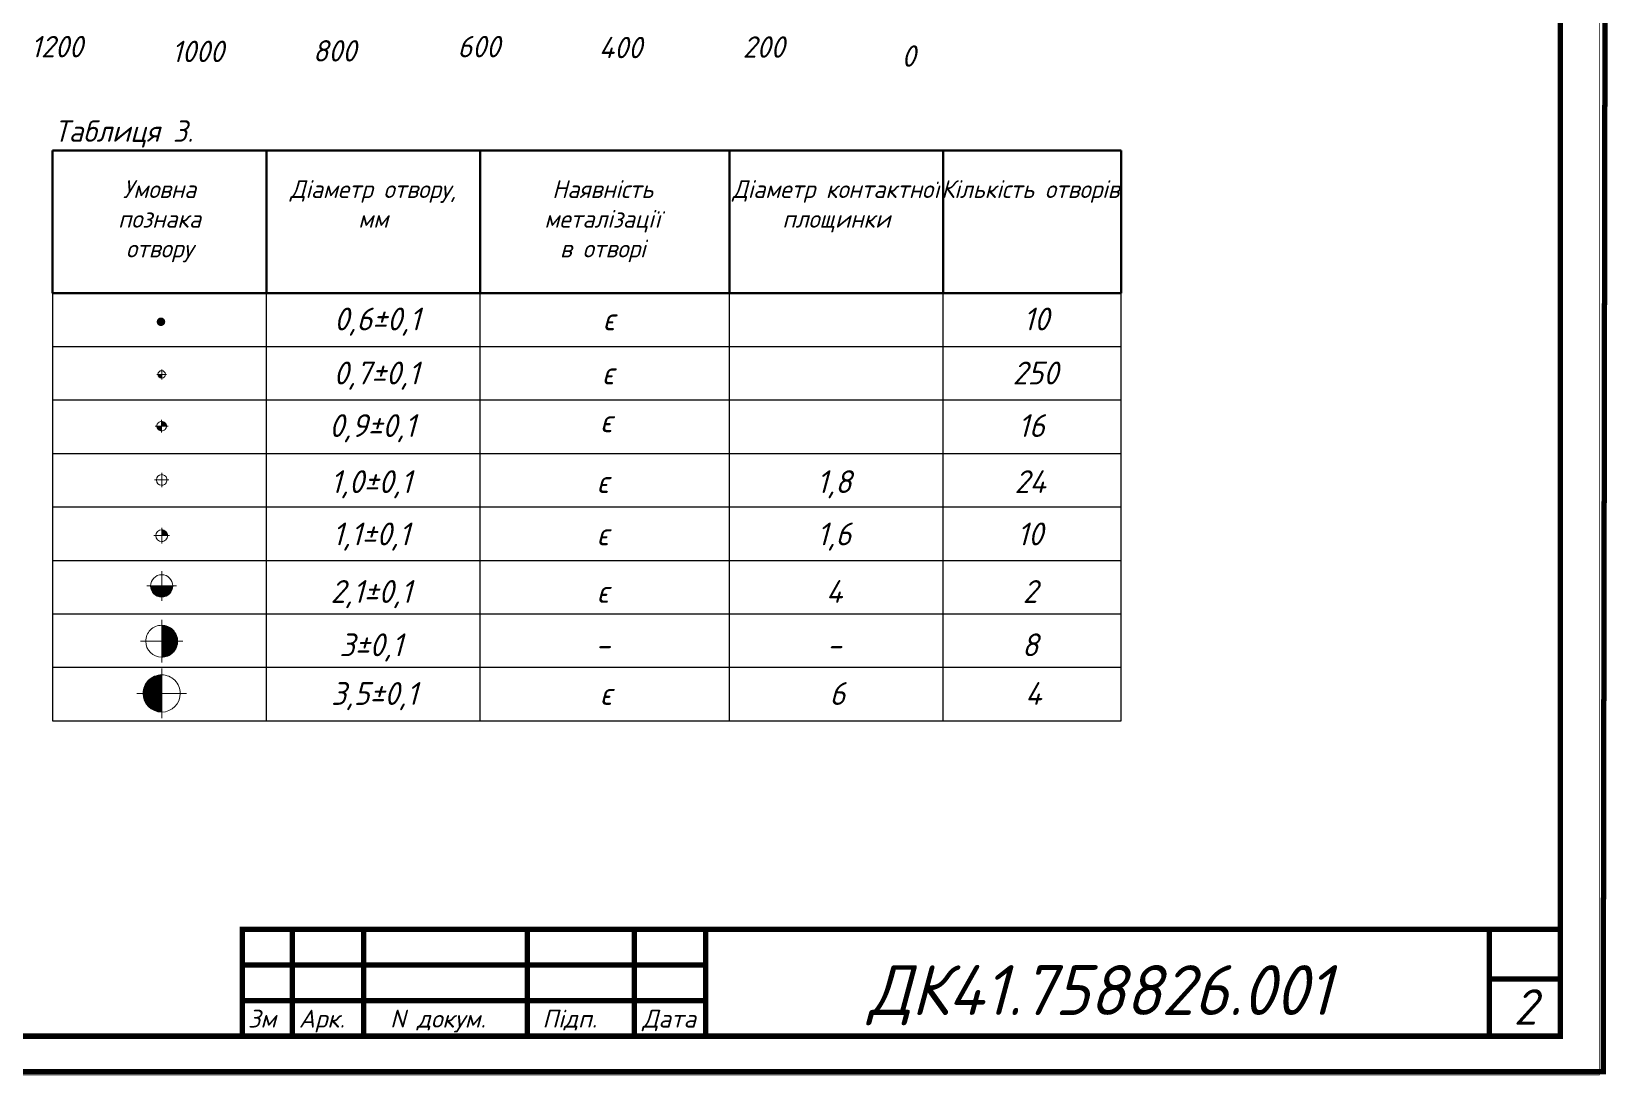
# Model space of a CAD drawing. Header units: millimetres. Extents: x 1557 to 2774, y 1107 to 1474.
# Drawn here: x 2262.7 to 2484.2, y 1175.9 to 1322.4 of the extents above; entities that cross this region are included whole.
import ezdxf

# ---------------------------------------------------------------- set-up
doc = ezdxf.new("R2010")
doc.units = ezdxf.units.MM
for name, color, linetype in [('PDF _Геометрия', 7, 'Continuous'), ('PDF _Сплошная заливка', 7, 'Continuous'), ('Sheet', 255, 'Continuous')]:
    doc.layers.add(name, color=color, linetype=linetype)
doc.styles.add('Gost', font='gost_type_0.ttf')
doc.styles.add('GOST-2.304_Type-B_italic', font='GOST Common Italic.ttf')
doc.styles.get("Standard").update_dxf_attribs({"font": 'arial.ttf'})

msp = doc.modelspace()

# ---------------------------------------------------------------- hatches: boundary and pattern name
at = {"layer": 'PDF _Сплошная заливка', "transparency": 33554559}
for color, points in [(256, [(2280.874, 1282.247), (2280.874, 1282.247), (2280.874, 1282.247, -0.4142021), (2281.472, 1281.649), (2281.472, 1281.649), (2281.472, 1281.649), (2281.472, 1281.649, -0.4142021), (2280.874, 1281.052), (2280.874, 1281.052), (2280.874, 1281.052), (2280.874, 1281.052, -0.4142462), (2280.276, 1281.649), (2280.276, 1281.649), (2280.276, 1281.649), (2280.276, 1281.649, -0.4142462)]), (7, [(2280.444, 1274.265, 0.4142588), (2280.967, 1273.742), (2280.967, 1273.742), (2280.967, 1273.742), (2280.967, 1274.265), (2280.967, 1274.265)]), (7, [(2280.294, 1267.014, 0.4142189), (2280.967, 1266.342), (2280.967, 1266.342), (2280.967, 1266.342), (2280.967, 1267.014), (2280.967, 1267.014)]), (7, [(2281.639, 1267.014, 0.4141972), (2280.967, 1267.687), (2280.967, 1267.687), (2280.967, 1267.687), (2280.967, 1267.014), (2280.967, 1267.014)]), (7, [(2281.789, 1251.645, 0.1989153), (2281.548, 1252.226), (2281.548, 1252.226, 0.1989153), (2280.967, 1252.466), (2280.967, 1252.466), (2280.967, 1252.466), (2280.967, 1251.645), (2280.967, 1251.645)]), (7, [(2279.398, 1244.592, 0.4142252), (2280.967, 1243.023), (2280.967, 1243.023), (2280.967, 1243.023), (2280.967, 1244.592), (2280.967, 1244.592)]), (7, [(2280.967, 1243.023, 0.4142177), (2282.536, 1244.592), (2282.536, 1244.592), (2282.536, 1244.592), (2280.967, 1244.592), (2280.967, 1244.592)]), (7, [(2283.209, 1236.832, 0.1989214), (2282.552, 1238.417), (2282.552, 1238.417, 0.1989005), (2280.968, 1239.073), (2280.968, 1239.073), (2280.968, 1239.073), (2280.968, 1236.832), (2280.968, 1236.832)]), (7, [(2280.968, 1234.591, 0.1989258), (2282.552, 1235.247), (2282.552, 1235.247, 0.1989407), (2283.209, 1236.832), (2283.209, 1236.832), (2283.209, 1236.832), (2280.968, 1236.832), (2280.968, 1236.832)]), (7, [(2280.968, 1232.118, 0.1989141), (2279.122, 1231.353), (2279.122, 1231.353, 0.198894), (2278.358, 1229.507), (2278.358, 1229.507), (2278.358, 1229.507), (2280.968, 1229.507), (2280.968, 1229.507)]), (7, [(2278.358, 1229.507, 0.1989141), (2279.122, 1227.662), (2279.122, 1227.662, 0.1989141), (2280.968, 1226.897), (2280.968, 1226.897), (2280.968, 1226.897), (2280.968, 1229.507), (2280.968, 1229.507)])]:
    msp.add_hatch(color=color, dxfattribs=at).paths.add_polyline_path(points)

# ---------------------------------------------------------------- linework, layer by layer
at = {"lineweight": 40}
for p, q in [((2265.663, 1305.682), (2295.663, 1305.682)), ((2265.663, 1285.682), (2265.663, 1305.682)), ((2295.663, 1305.682), (2325.663, 1305.682)), ((2295.663, 1305.682), (2295.663, 1285.682)), ((2325.663, 1305.682), (2360.663, 1305.682)), ((2325.663, 1305.682), (2325.663, 1285.682)), ((2360.663, 1305.682), (2390.663, 1305.682)), ((2360.663, 1305.682), (2360.663, 1285.682)), ((2390.663, 1305.682), (2415.663, 1305.682)), ((2390.663, 1305.682), (2390.663, 1285.682)), ((2415.663, 1305.682), (2415.663, 1285.682)), ((2265.663, 1285.682), (2415.663, 1285.682)), ((2265.663, 1285.682), (2415.663, 1285.682)), ((2325.663, 1285.682), (2295.663, 1285.682)), ((2390.663, 1285.682), (2360.663, 1285.682))]:
    msp.add_line(p, q, dxfattribs=at)
at = {"layer": 'PDF _Геометрия', "lineweight": 9}
for points in [[(2281.664, 1274.265), (2280.269, 1274.265)], [(2280.967, 1273.568), (2280.967, 1274.963)], [(2281.863, 1267.015), (2280.07, 1267.015)], [(2280.966, 1266.118), (2280.966, 1267.911)], [(2280.967, 1258.466), (2280.967, 1260.458)], [(2281.963, 1259.463), (2279.971, 1259.463)], [(2282.063, 1251.645), (2279.871, 1251.645)], [(2280.967, 1250.549), (2280.967, 1252.74)], [(2280.967, 1242.5), (2280.967, 1246.683)], [(2283.059, 1244.592), (2278.875, 1244.592)], [(2280.967, 1233.844), (2280.967, 1239.82)], [(2283.956, 1236.832), (2277.979, 1236.832)], [(2280.968, 1226.027), (2280.968, 1232.987)], [(2284.448, 1229.507), (2277.488, 1229.507)]]:
    msp.add_lwpolyline(points, dxfattribs=at)
for points in [[(2281.49, 1274.265, 0.4140361), (2280.967, 1274.788, 0.4138106), (2280.444, 1274.265, 0.4138106), (2280.967, 1273.743, 0.4140361)], [(2281.639, 1267.015, 0.4144013), (2280.966, 1267.686, 0.4142259), (2280.294, 1267.015, 0.4144013), (2280.966, 1266.342, 0.4145768)], [(2281.714, 1259.463, 0.4145109), (2280.967, 1260.21, 0.414158), (2280.219, 1259.463, 0.414158), (2280.967, 1258.716, 0.4145109)], [(2281.789, 1251.645, 0.4142795), (2280.967, 1252.466, 0.4141361), (2280.145, 1251.645, 0.414136), (2280.967, 1250.823, 0.4142795)], [(2282.536, 1244.592, 0.4140537), (2280.967, 1246.161, 0.4139785), (2279.398, 1244.592, 0.4140537), (2280.967, 1243.023, 0.414129)], [(2283.209, 1236.832, 0.4143932), (2280.967, 1239.073, 0.4142756), (2278.726, 1236.832, 0.414158), (2280.967, 1234.591, 0.4142756)], [(2283.578, 1229.507, 0.4142588), (2280.968, 1232.117, 0.4142137), (2278.358, 1229.507, 0.414158), (2280.968, 1226.897, 0.4142032)]]:
    msp.add_lwpolyline(points, format="xyb", close=True, dxfattribs=at)
at = {"layer": 'PDF _Сплошная заливка'}
for p, q in [((2265.663, 1285.682), (2265.663, 1278.182)), ((2295.663, 1278.182), (2295.663, 1285.682)), ((2325.663, 1278.182), (2325.663, 1285.682)), ((2360.663, 1278.182), (2360.663, 1285.682)), ((2390.663, 1278.182), (2390.663, 1285.682)), ((2415.663, 1278.182), (2415.663, 1285.682)), ((2265.663, 1278.182), (2415.663, 1278.182)), ((2265.663, 1278.182), (2265.663, 1270.682)), ((2295.663, 1270.682), (2295.663, 1278.182)), ((2325.663, 1270.682), (2325.663, 1278.182)), ((2360.663, 1270.682), (2360.663, 1278.182)), ((2390.663, 1270.682), (2390.663, 1278.182)), ((2415.663, 1270.682), (2415.663, 1278.182)), ((2265.663, 1270.682), (2415.663, 1270.682)), ((2265.663, 1270.682), (2265.663, 1263.182)), ((2295.663, 1263.182), (2295.663, 1270.682)), ((2325.663, 1263.182), (2325.663, 1270.682)), ((2360.663, 1263.182), (2360.663, 1270.682)), ((2390.663, 1263.182), (2390.663, 1270.682)), ((2415.663, 1263.182), (2415.663, 1270.682)), ((2265.663, 1263.182), (2415.663, 1263.182)), ((2265.663, 1263.182), (2265.663, 1255.682)), ((2295.663, 1255.682), (2295.663, 1263.182)), ((2325.663, 1255.682), (2325.663, 1263.182)), ((2360.663, 1255.682), (2360.663, 1263.182)), ((2390.663, 1255.682), (2390.663, 1263.182)), ((2415.663, 1255.682), (2415.663, 1263.182)), ((2265.663, 1255.682), (2415.663, 1255.682)), ((2265.663, 1255.682), (2265.663, 1248.182)), ((2295.663, 1248.182), (2295.663, 1255.682)), ((2325.663, 1248.182), (2325.663, 1255.682)), ((2360.663, 1248.182), (2360.663, 1255.682)), ((2390.663, 1248.182), (2390.663, 1255.682)), ((2415.663, 1248.182), (2415.663, 1255.682)), ((2265.663, 1248.182), (2415.663, 1248.182)), ((2265.663, 1248.182), (2265.663, 1240.682)), ((2295.663, 1240.682), (2295.663, 1248.182)), ((2325.663, 1240.682), (2325.663, 1248.182)), ((2360.663, 1240.682), (2360.663, 1248.182)), ((2390.663, 1240.682), (2390.663, 1248.182)), ((2415.663, 1240.682), (2415.663, 1248.182)), ((2265.663, 1240.682), (2415.663, 1240.682)), ((2265.663, 1240.682), (2265.663, 1233.182)), ((2295.663, 1233.182), (2295.663, 1240.682)), ((2325.663, 1233.182), (2325.663, 1240.682)), ((2360.663, 1233.182), (2360.663, 1240.682)), ((2390.663, 1233.182), (2390.663, 1240.682)), ((2415.663, 1233.182), (2415.663, 1240.682)), ((2265.663, 1233.182), (2415.663, 1233.182)), ((2265.663, 1233.182), (2265.663, 1225.682)), ((2295.663, 1225.682), (2295.663, 1233.182)), ((2325.663, 1225.682), (2325.663, 1233.182)), ((2360.663, 1225.682), (2360.663, 1233.182)), ((2390.663, 1225.682), (2390.663, 1233.182)), ((2415.663, 1225.682), (2415.663, 1233.182)), ((2265.663, 1225.682), (2415.663, 1225.682))]:
    msp.add_line(p, q, dxfattribs=at)
at = {"layer": 'Sheet'}
for points, const_width in [([(2062.805, 1472.93), (2482.763, 1472.93), (2482.763, 1175.973), (2062.805, 1175.973), (2062.805, 1472.93)], 0.0991), ([(2063.805, 1473.431), (2483.805, 1473.431), (2483.305, 1176.431), (2063.805, 1176.431), (2063.805, 1473.431)], 0.749), ([(2083.305, 1326.431), (2071.305, 1326.431), (2071.305, 1181.431), (2477.305, 1181.431), (2477.305, 1467.43), (2083.305, 1467.43), (2083.305, 1181.431)], 0.749), ([(2292.305, 1181.431), (2292.305, 1196.431), (2477.305, 1196.431)], 0.749), ([(2299.305, 1181.431), (2299.305, 1196.431)], 0.749), ([(2309.305, 1196.431), (2309.305, 1181.431)], 0.749), ([(2332.305, 1181.431), (2332.305, 1196.431)], 0.749), ([(2347.305, 1196.431), (2347.305, 1181.431)], 0.749), ([(2357.305, 1181.431), (2357.305, 1196.431)], 0.749), ([(2467.305, 1181.431), (2467.305, 1196.431)], 0.749), ([(2292.305, 1191.431), (2357.305, 1191.431)], 0.749), ([(2477.305, 1189.431), (2467.305, 1189.431)], 0.749), ([(2357.305, 1186.431), (2292.305, 1186.431)], 0.749)]:
    msp.add_lwpolyline(points, dxfattribs=dict(at, const_width=const_width))

# ---------------------------------------------------------------- texts
at = {"attachment_point": 1, "style": 'Gost'}
for s, width, gutter_width, heights, insert, char_height in [('{\\fGOST type B|b0|i1|c204|p34;1200}', 15.88495, 17.5, [0], (2262.599, 1321.747), 3), ('{\\fGOST type B|b0|i1|c204|p34;1000}', 15.88495, 17.5, [0], (2282.381, 1321.077), 3), ('{\\fGOST type B|b0|i1|c204|p34;800}', 15.88495, 17.5, [0], (2302.194, 1321.16), 3), ('{\\fGOST type B|b0|i1|c204|p34;600}', 15.88495, 17.5, [0], (2322.476, 1321.754), 3), ('{\\fGOST type B|b0|i1|c204|p34;400}', 15.88495, 17.5, [0], (2342.327, 1321.623), 3), ('{\\fGOST type B|b0|i1|c204|p34;200}', 15.88495, 17.5, [0], (2362.523, 1321.695), 3), ('{\\fGOST type B|b0|i1|c204|p34;0}', 5.5, 17.5, [0], (2384.822, 1320.433), 3), ('\\pxqc;{\\fGOST type B|b0|i1|c204|p34;ДК41.758826.001}', 120, 25, [19.892], (2352.643, 1191.4), 7), ('\\pxqc;{\\fGOST type B|b0|i1|c204|p34;2}', 7, 25, [5.298], (2468.862, 1188.023), 5)]:
    msp.add_mtext_dynamic_manual_height_columns(s, width=width, gutter_width=gutter_width, heights=heights, dxfattribs=dict(at, insert=insert, char_height=char_height))
at = {"lineweight": 40, "attachment_point": 1, "style": 'GOST-2.304_Type-B_italic'}
for s, width, heights, insert, char_height in [('{\\fGOST type B|b0|i1|c204|p34;Таблиця 3}.', 60, [0], (2265.888, 1309.902), 3), ('\\pxqc;\\P{\\fGOST type B|b0|i1|c204|p34;Умовна \\Pпознака\\Pотвору}', 30, [20], (2265.663, 1305.682), 2.5), ('\\pxqc;\\P{\\fGOST type B|b0|i1|c204|p34;Діаметр отвору,\\Pмм}', 30, [20], (2295.663, 1305.682), 2.5), ('\\pxqc;{\\fGOST type B|b0|i1|c204|p34;\\PНаявність \\Pметалізації\\Pв отворі}', 34.41672, [29.974], (2325.663, 1305.682), 2.5), ('\\pxqc;\\P{\\fGOST type B|b0|i1|c204|p34;Діаметр контактної площинки}', 30, [29.974], (2360.663, 1305.682), 2.5), ('\\pxqc;{\\fGOST type B|b0|i1|c204|p34;\\PКількість отворів}', 24.4791, [29.974], (2390.663, 1305.682), 2.5), ('\\pxqc;\\P{\\fGOST type B|b0|i1|c204|p34;\\H1.6x;0,6%%P0,1}', 30, [9.615], (2296.216, 1286.973), 2), ('\\pxqc;\\P{\\fGOST type B|b0|i1|c204|p34;\\H1.6x;є}', 35, [9.615], (2326.216, 1286.973), 2), ('\\pxqc;{\\fGOST type B|b0|i1|c204|p34;\\P\\H1.6x;10}', 25, [9.615], (2391.216, 1286.973), 2), ('\\pxqc;\\P{\\fGOST type B|b0|i1|c204|p34;\\H1.6x;0,7%%P0,1}', 30, [9.615], (2296.106, 1279.397), 2), ('\\pxqc;\\P{\\fGOST type B|b0|i1|c204|p34;\\H1.6x;250}', 25, [9.615], (2391.106, 1279.397), 2), ('\\pxqc;\\P{\\fGOST type B|b0|i1|c204|p34;\\H1.6x;є}', 35, [9.615], (2326.106, 1279.397), 2), ('\\pxqc;\\P{\\fGOST type B|b0|i1|c204|p34;\\H1.6x;0,9%%P0,1}', 30, [9.615], (2295.544, 1272.023), 2), ('\\pxqc;\\P{\\fGOST type B|b0|i1|c204|p34;\\H1.6x;є}', 35, [9.615], (2325.852, 1272.688), 2), ('\\pxqc;\\P{\\fGOST type B|b0|i1|c204|p34;\\H1.6x;16}', 25, [9.615], (2390.544, 1272.023), 2), ('\\pxqc;\\P{\\fGOST type B|b0|i1|c204|p34;\\H1.6x;1,0%%P0,1}', 30, [9.615], (2295.367, 1264.158), 2), ('\\pxqc;\\P{\\fGOST type B|b0|i1|c204|p34;\\H1.6x;1,8}', 30, [9.615], (2360.367, 1264.158), 2), ('\\pxqc;{\\fGOST type B|b0|i1|c204|p34;\\P\\H1.6x;24}', 25, [9.615], (2390.367, 1264.158), 2), ('\\pxqc;\\P{\\fGOST type B|b0|i1|c204|p34;\\H1.6x;є}', 35, [9.615], (2325.367, 1264.158), 2), ('\\pxqc;\\P{\\fGOST type B|b0|i1|c204|p34;\\H1.6x;1,1%%P0,1}', 30, [9.615], (2295.367, 1256.823), 2), ('\\pxqc;\\P{\\fGOST type B|b0|i1|c204|p34;\\H1.6x;є}', 35, [9.615], (2325.367, 1256.823), 2), ('\\pxqc;\\P{\\fGOST type B|b0|i1|c204|p34;\\H1.6x;1,6}', 30, [9.615], (2360.367, 1256.823), 2), ('\\pxqc;{\\fGOST type B|b0|i1|c204|p34;\\P\\H1.6x;10}', 25, [9.615], (2390.367, 1256.823), 2), ('\\pxqc;\\P{\\fGOST type B|b0|i1|c204|p34;\\H1.6x;2,1%%P0,1}', 30, [9.615], (2295.367, 1248.748), 2), ('\\pxqc;\\P{\\fGOST type B|b0|i1|c204|p34;\\H1.6x;4}', 30, [9.615], (2360.367, 1248.748), 2), ('\\pxqc;{\\fGOST type B|b0|i1|c204|p34;\\P\\H1.6x;2}', 25, [9.615], (2390.367, 1248.748), 2), ('\\pxqc;\\P{\\fGOST type B|b0|i1|c204|p34;\\H1.6x;є}', 35, [9.615], (2325.367, 1248.748), 2), ('\\pxqc;\\P{\\fGOST type B|b0|i1|c204|p34;\\H1.6x;3%%P0,1}', 30, [9.615], (2295.367, 1241.266), 2), ('\\pxqc;\\P{\\fGOST type B|b0|i1|c204|p34;\\H1.6x;-}', 35, [9.615], (2325.367, 1241.266), 2), ('\\pxqc;\\P{\\fGOST type B|b0|i1|c204|p34;\\H1.6x;-}', 30, [9.615], (2360.367, 1241.266), 2), ('\\pxqc;{\\fGOST type B|b0|i1|c204|p34;\\P\\H1.6x;8}', 25, [9.615], (2390.367, 1241.266), 2), ('\\pxqc;\\P{\\fGOST type B|b0|i1|c204|p34;\\H1.6x;3,5%%P0,1}', 30, [9.615], (2295.811, 1234.436), 2), ('\\pxqc;\\P{\\fGOST type B|b0|i1|c204|p34;\\H1.6x;є}', 35, [9.615], (2325.811, 1234.436), 2), ('\\pxqc;\\P{\\fGOST type B|b0|i1|c204|p34;\\H1.6x;6}', 30, [9.615], (2360.811, 1234.436), 2), ('\\pxqc;{\\fGOST type B|b0|i1|c204|p34;\\P\\H1.6x;4}', 25, [9.615], (2390.811, 1234.436), 2)]:
    msp.add_mtext_dynamic_manual_height_columns(s, width=width, gutter_width=12.5, heights=heights, dxfattribs=dict(at, insert=insert, char_height=char_height))
at = {"color": 0, "insert": (2293.071, 1185.136), "char_height": 2.5, "attachment_point": 1}
msp.add_mtext_dynamic_manual_height_columns('{\\fISOCPEUR|b0|i1|c204|p34;Зм  Арк. \\fISOCPEUR|b0|i1|c0|p34;   N \\fISOCPEUR|b0|i1|c204|p34;докум\\fISOCPEUR|b0|i1|c0|p34;.\\fISOCPEUR|b0|i1|c204|p34; \\fISOCPEUR|b0|i1|c0|p34;    \\fISOCPEUR|b0|i1|c204|p34;Підп. \\fISOCPEUR|b0|i1|c0|p34; \\fISOCPEUR|b0|i1|c204|p34;  Дата}', width=64.24897, gutter_width=12.5, heights=[0], dxfattribs=at)

doc.saveas('drawing.dxf')
